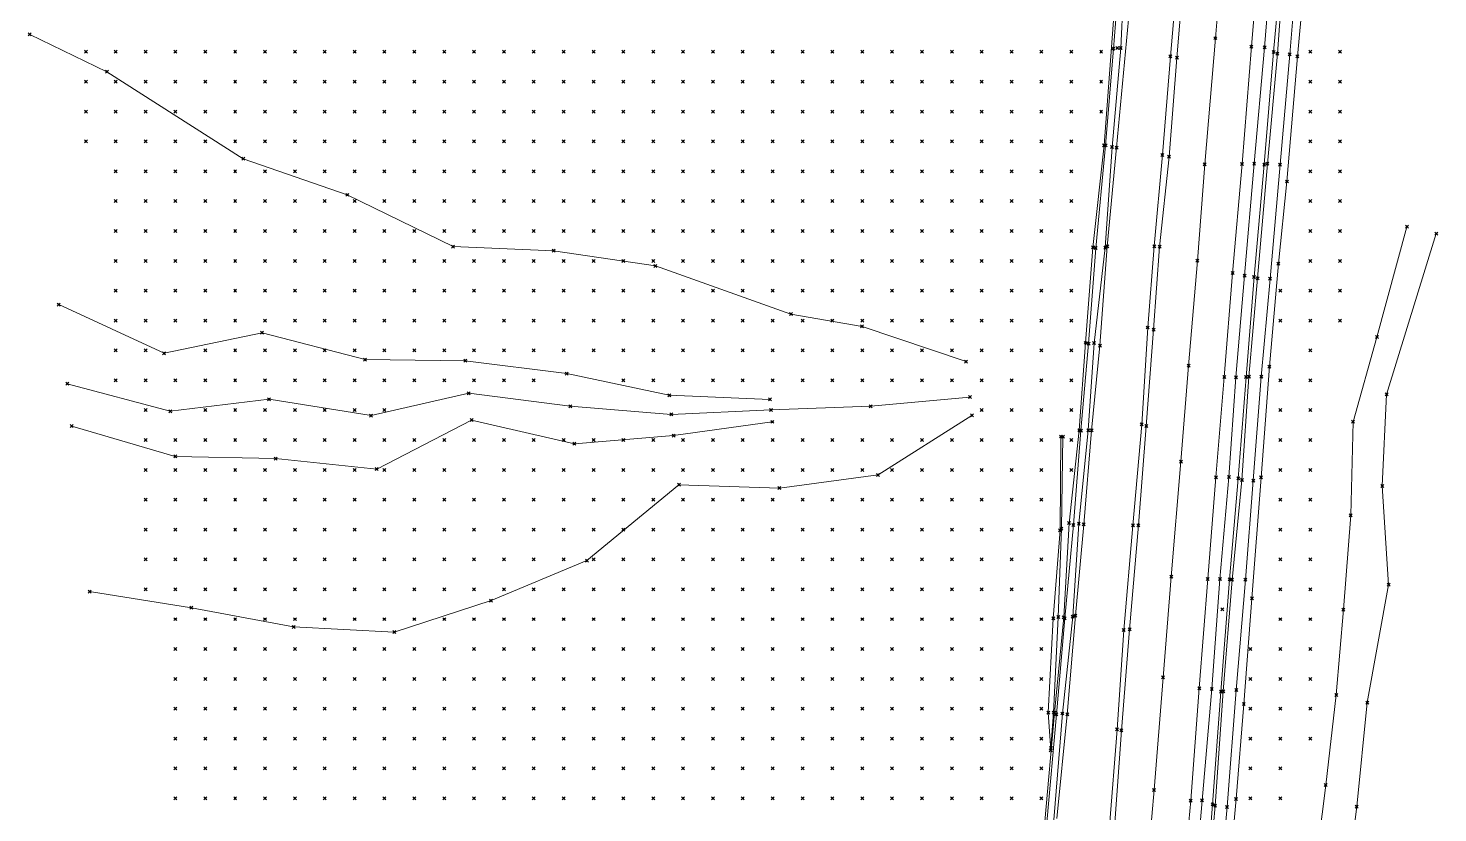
# Model space of a CAD drawing. Header units: metres. Extents: x 441556 to 446409, y 432338 to 461058.
# Drawn here: x 441624.3 to 441765.9, y 452728.5 to 452807.3 of the extents above; entities that cross this region are included whole.
import ezdxf

# ---------------------------------------------------------------- set-up
doc = ezdxf.new("R2010")
doc.units = ezdxf.units.M
doc.header["$MEASUREMENT"] = 0
doc.header["$PDMODE"] = 35
doc.header["$PDSIZE"] = 0.15
for name, color, linetype, lineweight in [('DTM-BRE-RevN_GRP_ CAROSABIL', 2, 'Continuous', 0), ('DTM-BRE-RevN_GRP_ACOSTAMENT', 2, 'Continuous', 0), ('DTM-BRE-RevN_GRP_AX', 2, 'Continuous', 0), ('DTM-BRE-RevN_GRP_FIRUL APEI', 2, 'Continuous', 0), ('DTM-BRE-RevN_GRP_PARAPET METALIC', 2, 'Continuous', 0), ('DTM-BRE-RevN_GRP_PARAPET NEW JERSEY', 2, 'Continuous', 0), ('DTM-BRE-RevN_GRP_SANT BETON JOS', 2, 'Continuous', 0), ('DTM-BRE-RevN_GRP_SANT BETON SUS', 2, 'Continuous', 0), ('DTM-BRE-RevN_GRP_TALUZ JOS', 2, 'Continuous', 0), ('DTM-BRE-RevN_GRP_TALUZ SUS', 2, 'Continuous', 0), ('DTM-BRE-RevN_GRP_ZID SPRIJIN JOS', 2, 'Continuous', 0), ('DTM-BRE-RevN_GRP_ZID SPRIJIN SUS', 2, 'Continuous', 0), ('DTM-NOK-RevN_LIDAR_co_lidar', 91, 'Continuous', 0), ('DTM-NOK-RevN_RTK', 32, 'Continuous', 0)]:
    doc.layers.add(name, color=color, linetype=linetype, lineweight=lineweight)

msp = doc.modelspace()

# ---------------------------------------------------------------- linework, layer by layer
at = {"layer": 'DTM-BRE-RevN_GRP_ CAROSABIL'}
for p, q in [((441747.147, 452805.503, 359.404), (441748.087, 452816.579, 359.408)), ((441735.005, 452810.517, 359.173), (441733.601, 452795.353, 359.117)), ((441746.211, 452793.717, 359.409), (441747.147, 452805.503, 359.404)), ((441733.601, 452795.353, 359.117), (441732.666, 452785.423, 359.149)), ((441745.266, 452782.751, 359.421), (441746.211, 452793.717, 359.409)), ((441732.666, 452785.423, 359.149), (441731.94, 452775.468, 359.19)), ((441744.424, 452772.295, 359.463), (441745.266, 452782.751, 359.421)), ((441731.94, 452775.468, 359.19), (441731.091, 452766.943, 359.149)), ((441743.592, 452762.235, 359.458), (441744.424, 452772.295, 359.463)), ((441731.091, 452766.943, 359.149), (441730.31, 452757.507, 359.171)), ((441742.764, 452752.018, 359.45), (441743.592, 452762.235, 359.458)), ((441730.31, 452757.507, 359.171), (441729.474, 452748.35, 359.192)), ((441741.918, 452741.04, 359.467), (441742.764, 452752.018, 359.45)), ((441729.474, 452748.35, 359.192), (441728.653, 452738.415, 359.216)), ((441741.054, 452729.756, 359.475), (441741.918, 452741.04, 359.467)), ((441728.653, 452738.415, 359.216), (441727.601, 452727.947, 359.159)), ((441739.99, 452718.157, 359.508), (441741.054, 452729.756, 359.475))]:
    msp.add_line(p, q, dxfattribs=at)
at = {"layer": 'DTM-BRE-RevN_GRP_ACOSTAMENT'}
for p, q in [((441749.372, 452804.954, 359.475), (441750.342, 452815.553, 359.462)), ((441748.431, 452793.648, 359.47), (441749.372, 452804.954, 359.475)), ((441747.412, 452782.354, 359.491), (441748.431, 452793.648, 359.47)), ((441746.612, 452772.307, 359.505), (441747.412, 452782.354, 359.491)), ((441745.831, 452762.126, 359.514), (441746.612, 452772.307, 359.505)), ((441744.959, 452751.972, 359.529), (441745.831, 452762.126, 359.514)), ((441744.084, 452740.698, 359.526), (441744.959, 452751.972, 359.529)), ((441743.241, 452729.37, 359.569), (441744.084, 452740.698, 359.526)), ((441742.346, 452718.442, 359.585), (441743.241, 452729.37, 359.569))]:
    msp.add_line(p, q, dxfattribs=at)
at = {"layer": 'DTM-BRE-RevN_GRP_AX'}
for p, q in [((441744.441, 452817.001, 359.313), (441743.533, 452806.343, 359.317)), ((441743.533, 452806.343, 359.317), (441742.456, 452793.676, 359.292)), ((441742.456, 452793.676, 359.292), (441741.727, 452783.977, 359.32)), ((441741.727, 452783.977, 359.32), (441740.835, 452773.437, 359.325)), ((441740.835, 452773.437, 359.325), (441740.07, 452763.808, 359.339)), ((441740.07, 452763.808, 359.339), (441739.093, 452752.238, 359.375)), ((441739.093, 452752.238, 359.375), (441738.278, 452742.127, 359.394)), ((441738.278, 452742.127, 359.394), (441737.37, 452730.83, 359.384)), ((441737.37, 452730.83, 359.384), (441736.523, 452720.758, 359.431))]:
    msp.add_line(p, q, dxfattribs=at)
at = {"layer": 'DTM-BRE-RevN_GRP_FIRUL APEI'}
for p, q in [((441628.21, 452771.635, 444.014), (441638.565, 452768.868, 434.443)), ((441658.726, 452768.435, 418.445), (441668.543, 452770.673, 409.504)), ((441668.543, 452770.673, 409.504), (441678.74, 452769.374, 401.074)), ((441638.565, 452768.868, 434.443), (441648.492, 452770.079, 426.157)), ((441648.492, 452770.079, 426.157), (441658.726, 452768.435, 418.445)), ((441678.74, 452769.374, 401.074), (441688.886, 452768.554, 392.405)), ((441688.886, 452768.554, 392.405), (441698.896, 452768.997, 384.31)), ((441698.896, 452768.997, 384.31), (441708.913, 452769.372, 376.559)), ((441708.913, 452769.372, 376.559), (441718.872, 452770.296, 368.111))]:
    msp.add_line(p, q, dxfattribs=at)
at = {"layer": 'DTM-BRE-RevN_GRP_PARAPET METALIC'}
for p, q in [((441748.474, 452805.411, 359.442), (441749.392, 452816.678, 359.421)), ((441747.426, 452793.748, 359.407), (441748.474, 452805.411, 359.442)), ((441746.457, 452782.498, 359.443), (441747.426, 452793.748, 359.407)), ((441745.594, 452772.276, 359.455), (441746.457, 452782.498, 359.443)), ((441744.885, 452762.263, 359.485), (441745.594, 452772.276, 359.455)), ((441743.987, 452752.012, 359.496), (441744.885, 452762.263, 359.485)), ((441743.174, 452740.984, 359.508), (441743.987, 452752.012, 359.496)), ((441742.193, 452729.776, 359.515), (441743.174, 452740.984, 359.508)), ((441741.228, 452718.278, 359.54), (441742.193, 452729.776, 359.515))]:
    msp.add_line(p, q, dxfattribs=at)
at = {"layer": 'DTM-BRE-RevN_GRP_PARAPET NEW JERSEY'}
for p, q in [((441739.788, 452813.412, 359.294), (441739.013, 452804.509, 359.26)), ((441739.665, 452804.37, 359.263), (441740.437, 452813.418, 359.293)), ((441739.013, 452804.509, 359.26), (441738.203, 452794.61, 359.27)), ((441738.875, 452794.426, 359.302), (441739.665, 452804.37, 359.263)), ((441738.203, 452794.61, 359.27), (441737.386, 452785.434, 359.284)), ((441737.922, 452785.388, 359.297), (441738.875, 452794.426, 359.302)), ((441737.386, 452785.434, 359.284), (441736.734, 452777.28, 359.271)), ((441737.317, 452777.063, 359.296), (441737.922, 452785.388, 359.297)), ((441736.734, 452777.28, 359.271), (441736.136, 452767.544, 359.366)), ((441736.593, 452767.37, 359.327), (441737.317, 452777.063, 359.296)), ((441736.136, 452767.544, 359.366), (441735.249, 452757.399, 359.331)), ((441735.798, 452757.416, 359.333), (441736.593, 452767.37, 359.327)), ((441735.249, 452757.399, 359.331), (441734.328, 452746.879, 359.385)), ((441734.921, 452746.951, 359.332), (441735.798, 452757.416, 359.333)), ((441734.328, 452746.879, 359.385), (441733.662, 452736.909, 359.354)), ((441734.091, 452736.802, 359.37), (441734.921, 452746.951, 359.332)), ((441733.662, 452736.909, 359.354), (441732.909, 452727.178, 359.362)), ((441733.382, 452727.069, 359.354), (441734.091, 452736.802, 359.37))]:
    msp.add_line(p, q, dxfattribs=at)
at = {"layer": 'DTM-BRE-RevN_GRP_SANT BETON JOS'}
for p, q in [((441734.029, 452814.745, 358.739), (441733.288, 452805.281, 358.778)), ((441733.288, 452805.281, 358.778), (441732.5, 452795.575, 358.761)), ((441732.5, 452795.575, 358.761), (441731.518, 452785.255, 358.787)), ((441731.518, 452785.255, 358.787), (441730.788, 452775.662, 358.796)), ((441730.788, 452775.662, 358.796), (441730.031, 452766.929, 358.834)), ((441730.031, 452766.929, 358.834), (441729.266, 452757.445, 358.867)), ((441729.266, 452757.445, 358.867), (441728.41, 452748.076, 358.921)), ((441728.41, 452748.076, 358.921), (441727.559, 452738.42, 358.858)), ((441727.559, 452738.42, 358.858), (441726.61, 452727.572, 358.898))]:
    msp.add_line(p, q, dxfattribs=at)
at = {"layer": 'DTM-BRE-RevN_GRP_SANT BETON SUS'}
for p, q in [((441732.353, 452795.583, 358.921), (441733.798, 452814.736, 358.877)), ((441734.019, 452805.349, 359.098), (441734.526, 452814.956, 359.052)), ((441733.155, 452795.41, 359.11), (441734.019, 452805.349, 359.098)), ((441731.238, 452785.331, 358.989), (441732.353, 452795.583, 358.921)), ((441732.461, 452785.306, 359.142), (441733.155, 452795.41, 359.11)), ((441730.497, 452775.739, 358.935), (441731.238, 452785.331, 358.989)), ((441731.35, 452775.714, 359.096), (441732.461, 452785.306, 359.142)), ((441729.862, 452766.967, 358.995), (441730.497, 452775.739, 358.935)), ((441730.769, 452766.951, 359.133), (441731.35, 452775.714, 359.096)), ((441728.84, 452757.64, 359.02), (441729.862, 452766.967, 358.995)), ((441729.816, 452757.565, 359.093), (441730.769, 452766.951, 359.133)), ((441728.307, 452748.177, 359.076), (441728.84, 452757.64, 359.02)), ((441729.202, 452748.239, 359.172), (441729.816, 452757.565, 359.093)), ((441727.379, 452738.576, 359.01), (441728.307, 452748.177, 359.076)), ((441728.164, 452738.507, 359.113), (441729.202, 452748.239, 359.172)), ((441726.398, 452727.663, 359.04), (441727.379, 452738.576, 359.01)), ((441727.316, 452727.833, 359.127), (441728.164, 452738.507, 359.113))]:
    msp.add_line(p, q, dxfattribs=at)
at = {"layer": 'DTM-BRE-RevN_GRP_TALUZ JOS'}
for p, q in [((441760.728, 452770.563, 351.943), (441765.721, 452786.71, 352.103)), ((441627.355, 452779.589, 446.3), (441637.939, 452774.692, 436.3)), ((441637.939, 452774.692, 436.3), (441647.775, 452776.754, 428.728)), ((441647.775, 452776.754, 428.728), (441658.123, 452774.049, 420.798)), ((441658.123, 452774.049, 420.798), (441668.191, 452773.948, 411.857)), ((441668.191, 452773.948, 411.857), (441678.388, 452772.655, 402.274)), ((441678.388, 452772.655, 402.274), (441688.68, 452770.474, 393.094)), ((441688.68, 452770.474, 393.094), (441698.783, 452770.053, 384.65)), ((441760.287, 452761.366, 351.924), (441760.728, 452770.563, 351.943)), ((441659.304, 452763.054, 420.328), (441668.832, 452767.982, 410.445)), ((441668.832, 452767.982, 410.445), (441679.146, 452765.596, 401.574)), ((441689.115, 452766.429, 393.094), (441699.024, 452767.804, 384.71)), ((441628.668, 452767.374, 444.871), (441639.053, 452764.323, 436.728)), ((441679.146, 452765.596, 401.574), (441689.115, 452766.429, 393.094)), ((441639.053, 452764.323, 436.728), (441649.133, 452764.113, 428.728)), ((441649.133, 452764.113, 428.728), (441659.304, 452763.054, 420.328)), ((441760.932, 452751.438, 352.041), (441760.287, 452761.366, 351.924)), ((441758.778, 452739.597, 352.088), (441760.932, 452751.438, 352.041)), ((441757.725, 452729.151, 351.974), (441758.778, 452739.597, 352.088)), ((441756.614, 452720.55, 352.136), (441757.725, 452729.151, 351.974))]:
    msp.add_line(p, q, dxfattribs=at)
at = {"layer": 'DTM-BRE-RevN_GRP_TALUZ SUS'}
for p, q in [((441624.44, 452806.719, 461.014), (441632.202, 452802.971, 451.254)), ((441632.202, 452802.971, 451.254), (441645.898, 452794.225, 439.871)), ((441645.898, 452794.225, 439.871), (441656.344, 452790.606, 431.585)), ((441656.344, 452790.606, 431.585), (441666.96, 452785.412, 421.151)), ((441759.763, 452776.321, 354.525), (441762.773, 452787.406, 353.755)), ((441666.96, 452785.412, 421.151), (441677.062, 452784.992, 409.488)), ((441677.062, 452784.992, 409.488), (441687.284, 452783.468, 399.774)), ((441687.284, 452783.468, 399.774), (441700.895, 452778.624, 387.919)), ((441700.895, 452778.624, 387.919), (441708.052, 452777.385, 378.17)), ((441708.052, 452777.385, 378.17), (441718.489, 452773.862, 369.767)), ((441757.359, 452767.814, 354.551), (441759.763, 452776.321, 354.525)), ((441709.655, 452762.471, 377.545), (441719.071, 452768.444, 369.767)), ((441757.125, 452758.418, 354.688), (441757.359, 452767.814, 354.551)), ((441699.739, 452761.156, 386.653), (441709.655, 452762.471, 377.545)), ((441680.407, 452753.863, 408.274), (441689.645, 452761.491, 395.922)), ((441689.645, 452761.491, 395.922), (441699.739, 452761.156, 386.653)), ((441756.388, 452748.947, 354.663), (441757.125, 452758.418, 354.688)), ((441670.781, 452749.851, 417.975), (441680.407, 452753.863, 408.274)), ((441630.453, 452750.755, 456.728), (441640.686, 452749.125, 447.157)), ((441661.064, 452746.678, 426.328), (441670.781, 452749.851, 417.975)), ((441640.686, 452749.125, 447.157), (441650.949, 452747.21, 436.157)), ((441755.677, 452740.379, 354.564), (441756.388, 452748.947, 354.663)), ((441650.949, 452747.21, 436.157), (441661.064, 452746.678, 426.328)), ((441754.609, 452731.313, 354.83), (441755.677, 452740.379, 354.564)), ((441753.477, 452722.246, 354.398), (441754.609, 452731.313, 354.83))]:
    msp.add_line(p, q, dxfattribs=at)
at = {"layer": 'DTM-BRE-RevN_GRP_ZID SPRIJIN JOS'}
for p, q in [((441751.772, 452804.511, 354.889), (441752.671, 452814.351, 354.886)), ((441750.709, 452791.945, 354.926), (441751.772, 452804.511, 354.889)), ((441749.854, 452783.705, 355.003), (441750.709, 452791.945, 354.926)), ((441748.965, 452773.35, 354.986), (441749.854, 452783.705, 355.003)), ((441748.123, 452762.22, 354.92), (441748.965, 452773.35, 354.986)), ((441728.224, 452766.321, 359.494), (441728.064, 452757.088, 359.068)), ((441747.195, 452750.066, 355.06), (441748.123, 452762.22, 354.92)), ((441728.064, 452757.088, 359.068), (441727.745, 452748.192, 359.031)), ((441746.388, 452739.457, 355.048), (441747.195, 452750.066, 355.06)), ((441727.745, 452748.192, 359.031), (441727.277, 452738.584, 359.019)), ((441745.604, 452729.931, 355.081), (441746.388, 452739.457, 355.048)), ((441727.277, 452738.584, 359.019), (441727.018, 452735.042, 359.071)), ((441744.566, 452718.059, 355.102), (441745.604, 452729.931, 355.081))]:
    msp.add_line(p, q, dxfattribs=at)
at = {"layer": 'DTM-BRE-RevN_GRP_ZID SPRIJIN SUS'}
for p, q in [((441751.908, 452815.788, 359.052), (441750.998, 452804.724, 359.073)), ((441749.755, 452804.799, 359.078), (441750.58, 452815.583, 359.069)), ((441748.76, 452793.723, 359.093), (441749.755, 452804.799, 359.078)), ((441750.998, 452804.724, 359.073), (441750.027, 452793.644, 359.096)), ((441747.763, 452782.23, 359.12), (441748.76, 452793.723, 359.093)), ((441750.027, 452793.644, 359.096), (441749.028, 452782.177, 359.15)), ((441746.906, 452772.339, 359.15), (441747.763, 452782.23, 359.12)), ((441749.028, 452782.177, 359.15), (441748.146, 452772.336, 359.149)), ((441746.197, 452761.956, 359.18), (441746.906, 452772.339, 359.15)), ((441748.146, 452772.336, 359.149), (441747.338, 452761.908, 359.176)), ((441728.014, 452766.331, 360.002), (441727.931, 452756.907, 360)), ((441745.21, 452751.95, 359.187), (441746.197, 452761.956, 359.18)), ((441747.338, 452761.908, 359.176), (441746.553, 452751.95, 359.186)), ((441727.931, 452756.907, 360), (441727.248, 452748.052, 360.239)), ((441744.322, 452740.745, 359.201), (441745.21, 452751.95, 359.187)), ((441746.553, 452751.95, 359.186), (441745.631, 452740.863, 359.224)), ((441727.248, 452748.052, 360.239), (441726.739, 452738.606, 360.379)), ((441743.509, 452729.236, 359.264), (441744.322, 452740.745, 359.201)), ((441745.631, 452740.863, 359.224), (441744.702, 452729.117, 359.288)), ((441726.739, 452738.606, 360.379), (441726.992, 452734.814, 359.646)), ((441742.512, 452718.507, 359.353), (441743.509, 452729.236, 359.264)), ((441744.702, 452729.117, 359.288), (441743.777, 452718.561, 359.353))]:
    msp.add_line(p, q, dxfattribs=at)
at = {"layer": 'DTM-NOK-RevN_LIDAR_co_lidar'}
for p in [(441630.081, 452804.971, 454.914), (441633.081, 452804.971, 452.305), (441636.08, 452804.971, 449.036), (441639.079, 452804.971, 446.326), (441642.079, 452804.971, 443.555), (441645.078, 452804.971, 440.849), (441648.078, 452804.971, 437.927), (441651.077, 452804.971, 435.108), (441654.076, 452804.971, 432.84), (441657.076, 452804.971, 430.411), (441660.075, 452804.971, 427.534), (441663.074, 452804.971, 424.684), (441666.074, 452804.971, 422.217), (441669.073, 452804.971, 419.848), (441672.072, 452804.971, 417.016), (441675.072, 452804.971, 414.169), (441678.071, 452804.971, 411.667), (441681.07, 452804.971, 409.515), (441684.07, 452804.971, 406.847), (441687.069, 452804.971, 403.927), (441690.068, 452804.971, 400.117), (441693.068, 452804.971, 396.621), (441696.067, 452804.971, 392.97), (441699.066, 452804.971, 389.232), (441702.066, 452804.971, 384.413), (441705.065, 452804.971, 380.851), (441708.064, 452804.971, 377.933), (441711.064, 452804.971, 375.12), (441714.063, 452804.971, 372.496), (441717.062, 452804.971, 370.124), (441720.062, 452804.971, 367.809), (441723.061, 452804.971, 365.492), (441726.06, 452804.971, 363.168), (441729.06, 452804.971, 360.987), (441732.059, 452804.971, 359.489), (441753.055, 452804.971, 354.928), (441756.054, 452804.971, 354.746), (441630.081, 452801.971, 454.565), (441633.081, 452801.971, 451.906), (441636.08, 452801.971, 448.697), (441639.079, 452801.971, 445.977), (441642.079, 452801.971, 443.282), (441645.078, 452801.971, 440.547), (441648.078, 452801.971, 437.772), (441651.077, 452801.971, 435.124), (441654.076, 452801.971, 433.064), (441657.076, 452801.971, 430.651), (441660.075, 452801.971, 427.598), (441663.074, 452801.971, 424.525), (441666.074, 452801.971, 421.759), (441669.073, 452801.971, 419.23), (441672.072, 452801.971, 416.573), (441675.072, 452801.971, 413.921), (441678.071, 452801.971, 411.38), (441681.07, 452801.971, 408.95), (441684.07, 452801.971, 406.509), (441687.069, 452801.971, 404.017), (441690.068, 452801.971, 400.892), (441693.068, 452801.971, 397.579), (441696.067, 452801.971, 393.82), (441699.066, 452801.971, 389.846), (441702.066, 452801.971, 385.323), (441705.065, 452801.971, 381.028), (441708.064, 452801.971, 377.986), (441711.064, 452801.971, 375.205), (441714.063, 452801.971, 372.516), (441717.062, 452801.971, 369.99), (441720.062, 452801.971, 367.603), (441723.061, 452801.971, 365.263), (441726.06, 452801.971, 362.92), (441729.06, 452801.971, 360.745), (441732.059, 452801.971, 359.338), (441753.055, 452801.971, 354.924), (441756.054, 452801.971, 354.727), (441630.081, 452798.972, 453.794), (441633.081, 452798.972, 451.339), (441636.08, 452798.972, 448.513), (441639.079, 452798.972, 445.823), (441642.079, 452798.972, 443.113), (441645.078, 452798.972, 440.548), (441648.078, 452798.972, 437.882), (441651.077, 452798.972, 435.3), (441654.076, 452798.972, 433.166), (441657.076, 452798.972, 430.72), (441660.075, 452798.972, 427.987), (441663.074, 452798.972, 424.951), (441666.074, 452798.972, 421.652), (441669.073, 452798.972, 418.792), (441672.072, 452798.972, 416.061), (441675.072, 452798.972, 413.346), (441678.071, 452798.972, 410.763), (441681.07, 452798.972, 408.091), (441684.07, 452798.972, 405.692), (441687.069, 452798.972, 403.272), (441690.068, 452798.972, 400.664), (441693.068, 452798.972, 397.692), (441696.067, 452798.972, 394.332), (441699.066, 452798.972, 390.799), (441702.066, 452798.972, 386.171), (441705.065, 452798.972, 381.204), (441708.064, 452798.972, 378.092), (441711.064, 452798.972, 375.303), (441714.063, 452798.972, 372.624), (441717.062, 452798.972, 370.023), (441720.062, 452798.972, 367.505), (441723.061, 452798.972, 365.122), (441726.06, 452798.972, 362.794), (441729.06, 452798.972, 360.621), (441732.059, 452798.972, 359.249), (441753.055, 452798.972, 354.843), (441756.054, 452798.972, 354.697), (441630.081, 452795.973, 453.031), (441633.081, 452795.973, 450.655), (441636.08, 452795.973, 448.288), (441639.079, 452795.973, 445.5), (441642.079, 452795.973, 442.824), (441645.078, 452795.973, 440.378), (441648.078, 452795.973, 437.793), (441651.077, 452795.973, 435.281), (441654.076, 452795.973, 433.01), (441657.076, 452795.973, 430.725), (441660.075, 452795.973, 428.443), (441663.074, 452795.973, 425.434), (441666.074, 452795.973, 421.71), (441669.073, 452795.973, 418.578), (441672.072, 452795.973, 415.887), (441675.072, 452795.973, 413.087), (441678.071, 452795.973, 410.133), (441681.07, 452795.973, 407.336), (441684.07, 452795.973, 404.65), (441687.069, 452795.973, 402.104), (441690.068, 452795.973, 399.532), (441693.068, 452795.973, 397.044), (441696.067, 452795.973, 394.272), (441699.066, 452795.973, 391.429), (441702.066, 452795.973, 386.999), (441705.065, 452795.973, 381.885), (441708.064, 452795.973, 378.397), (441711.064, 452795.973, 375.154), (441714.063, 452795.973, 372.521), (441717.062, 452795.973, 370.074), (441720.062, 452795.973, 367.554), (441723.061, 452795.973, 365.103), (441726.06, 452795.973, 362.717), (441729.06, 452795.973, 360.575), (441753.055, 452795.973, 354.769), (441756.054, 452795.973, 354.668), (441633.081, 452792.973, 449.663), (441636.08, 452792.973, 447.302), (441639.079, 452792.973, 444.409), (441642.079, 452792.973, 441.947), (441645.078, 452792.973, 439.597), (441648.078, 452792.973, 437.339), (441651.077, 452792.973, 435.066), (441654.076, 452792.973, 432.821), (441657.076, 452792.973, 430.489), (441660.075, 452792.973, 427.886), (441663.074, 452792.973, 425.168), (441666.074, 452792.973, 421.774), (441669.073, 452792.973, 418.205), (441672.072, 452792.973, 415.731), (441675.072, 452792.973, 412.49), (441678.071, 452792.973, 409.425), (441681.07, 452792.973, 406.579), (441684.07, 452792.973, 403.662), (441687.069, 452792.973, 400.772), (441690.068, 452792.973, 398.071), (441693.068, 452792.973, 395.765), (441696.067, 452792.973, 393.276), (441699.066, 452792.973, 390.728), (441702.066, 452792.973, 387.102), (441705.065, 452792.973, 382.533), (441708.064, 452792.973, 378.973), (441711.064, 452792.973, 375.324), (441714.063, 452792.973, 372.556), (441717.062, 452792.973, 370.143), (441720.062, 452792.973, 367.67), (441723.061, 452792.973, 365.147), (441726.06, 452792.973, 362.608), (441729.06, 452792.973, 360.446), (441753.055, 452792.973, 354.724), (441756.054, 452792.973, 354.661), (441633.081, 452789.974, 448.391), (441636.08, 452789.974, 445.709), (441639.079, 452789.974, 443.008), (441642.079, 452789.974, 440.623), (441645.078, 452789.974, 438.531), (441648.078, 452789.974, 436.48), (441651.077, 452789.974, 434.237), (441654.076, 452789.974, 432.17), (441657.076, 452789.974, 429.915), (441660.075, 452789.974, 427.15), (441663.074, 452789.974, 424.759), (441666.074, 452789.974, 421.798), (441669.073, 452789.974, 417.991), (441672.072, 452789.974, 415.319), (441675.072, 452789.974, 411.863), (441678.071, 452789.974, 408.871), (441681.07, 452789.974, 405.848), (441684.07, 452789.974, 402.86), (441687.069, 452789.974, 399.825), (441690.068, 452789.974, 396.856), (441693.068, 452789.974, 394.336), (441696.067, 452789.974, 391.897), (441699.066, 452789.974, 389.383), (441702.066, 452789.974, 386.367), (441705.065, 452789.974, 382.686), (441708.064, 452789.974, 379.403), (441711.064, 452789.974, 375.85), (441714.063, 452789.974, 372.887), (441717.062, 452789.974, 370.31), (441720.062, 452789.974, 367.839), (441723.061, 452789.974, 365.364), (441726.06, 452789.974, 362.665), (441729.06, 452789.974, 360.31), (441753.055, 452789.974, 354.708), (441756.054, 452789.974, 354.668), (441633.081, 452786.975, 446.631), (441636.08, 452786.975, 444.148), (441639.079, 452786.975, 441.489), (441642.079, 452786.975, 439.099), (441645.078, 452786.975, 437.21), (441648.078, 452786.975, 435.02), (441651.077, 452786.975, 432.734), (441654.076, 452786.975, 430.835), (441657.076, 452786.975, 428.904), (441660.075, 452786.975, 426.714), (441663.074, 452786.975, 424.41), (441666.074, 452786.975, 421.345), (441669.073, 452786.975, 417.795), (441672.072, 452786.975, 414.879), (441675.072, 452786.975, 411.564), (441678.071, 452786.975, 408.443), (441681.07, 452786.975, 405.389), (441684.07, 452786.975, 402.315), (441687.069, 452786.975, 399.502), (441690.068, 452786.975, 396.289), (441693.068, 452786.975, 393.246), (441696.067, 452786.975, 390.664), (441699.066, 452786.975, 388.187), (441702.066, 452786.975, 385.441), (441705.065, 452786.975, 382.449), (441708.064, 452786.975, 379.38), (441711.064, 452786.975, 376.264), (441714.063, 452786.975, 373.31), (441717.062, 452786.975, 370.586), (441720.062, 452786.975, 368.068), (441723.061, 452786.975, 365.592), (441726.06, 452786.975, 362.734), (441729.06, 452786.975, 360.245), (441753.055, 452786.975, 354.726), (441756.054, 452786.975, 354.657), (441633.081, 452783.975, 444.598), (441636.08, 452783.975, 442.498), (441639.079, 452783.975, 439.717), (441642.079, 452783.975, 437.436), (441645.078, 452783.975, 435.386), (441648.078, 452783.975, 433.483), (441651.077, 452783.975, 431.258), (441654.076, 452783.975, 429.13), (441657.076, 452783.975, 427.116), (441660.075, 452783.975, 425.132), (441663.074, 452783.975, 422.823), (441666.074, 452783.975, 419.706), (441669.073, 452783.975, 416.717), (441672.072, 452783.975, 414.225), (441675.072, 452783.975, 410.694), (441678.071, 452783.975, 407.661), (441681.07, 452783.975, 404.949), (441684.07, 452783.975, 402.048), (441687.069, 452783.975, 399.427), (441690.068, 452783.975, 396.167), (441693.068, 452783.975, 392.677), (441696.067, 452783.975, 389.714), (441699.066, 452783.975, 387.208), (441702.066, 452783.975, 384.636), (441705.065, 452783.975, 382.002), (441708.064, 452783.975, 379.247), (441711.064, 452783.975, 376.535), (441714.063, 452783.975, 373.595), (441717.062, 452783.975, 370.824), (441720.062, 452783.975, 368.293), (441723.061, 452783.975, 365.749), (441726.06, 452783.975, 362.749), (441729.06, 452783.975, 360.176), (441753.055, 452783.975, 354.74), (441756.054, 452783.975, 354.641), (441633.081, 452780.976, 443.104), (441636.08, 452780.976, 440.695), (441639.079, 452780.976, 438.229), (441642.079, 452780.976, 435.701), (441645.078, 452780.976, 433.295), (441648.078, 452780.976, 432.039), (441651.077, 452780.976, 429.834), (441654.076, 452780.976, 427.104), (441657.076, 452780.976, 425.053), (441660.075, 452780.976, 423.197), (441663.074, 452780.976, 420.554), (441666.074, 452780.976, 417.684), (441669.073, 452780.976, 415.503), (441672.072, 452780.976, 413.046), (441675.072, 452780.976, 409.725), (441678.071, 452780.976, 406.655), (441681.07, 452780.976, 404.077), (441684.07, 452780.976, 401.426), (441687.069, 452780.976, 399.069), (441690.068, 452780.976, 395.919), (441693.068, 452780.976, 392.402), (441696.067, 452780.976, 389.285), (441699.066, 452780.976, 386.621), (441702.066, 452780.976, 384.1), (441705.065, 452780.976, 381.481), (441708.064, 452780.976, 378.892), (441711.064, 452780.976, 376.359), (441714.063, 452780.976, 373.599), (441717.062, 452780.976, 371.006), (441720.062, 452780.976, 368.499), (441723.061, 452780.976, 365.931), (441726.06, 452780.976, 362.83), (441729.06, 452780.976, 360.102), (441750.055, 452780.976, 355.217), (441753.055, 452780.976, 354.722), (441756.054, 452780.976, 354.645), (441633.081, 452777.977, 441.876), (441636.08, 452777.977, 439.154), (441639.079, 452777.977, 436.623), (441642.079, 452777.977, 433.831), (441645.078, 452777.977, 431.615), (441648.078, 452777.977, 429.726), (441651.077, 452777.977, 427.899), (441654.076, 452777.977, 425.095), (441657.076, 452777.977, 422.746), (441660.075, 452777.977, 420.871), (441663.074, 452777.977, 418.541), (441666.074, 452777.977, 416.352), (441669.073, 452777.977, 414.264), (441672.072, 452777.977, 411.447), (441675.072, 452777.977, 408.205), (441678.071, 452777.977, 405.552), (441681.07, 452777.977, 402.806), (441684.07, 452777.977, 400.163), (441687.069, 452777.977, 397.943), (441690.068, 452777.977, 395.211), (441693.068, 452777.977, 392.122), (441696.067, 452777.977, 389.308), (441699.066, 452777.977, 386.243), (441702.066, 452777.977, 383.5), (441705.065, 452777.977, 380.919), (441708.064, 452777.977, 378.469), (441711.064, 452777.977, 376.051), (441714.063, 452777.977, 373.634), (441717.062, 452777.977, 371.115), (441720.062, 452777.977, 368.511), (441723.061, 452777.977, 365.605), (441726.06, 452777.977, 362.403), (441729.06, 452777.977, 359.954), (441750.055, 452777.977, 355.254), (441753.055, 452777.977, 354.706), (441756.054, 452777.977, 354.65), (441633.081, 452774.977, 441.175), (441636.08, 452774.977, 438.276), (441642.079, 452774.977, 432.593), (441645.078, 452774.977, 430.029), (441648.078, 452774.977, 427.427), (441651.077, 452774.977, 425.427), (441654.076, 452774.977, 423.686), (441657.076, 452774.977, 421.543), (441660.075, 452774.977, 419.111), (441663.074, 452774.977, 416.715), (441666.074, 452774.977, 414.318), (441669.073, 452774.977, 412.019), (441672.072, 452774.977, 409.522), (441675.072, 452774.977, 406.317), (441678.071, 452774.977, 404.035), (441681.07, 452774.977, 401.494), (441684.07, 452774.977, 398.85), (441687.069, 452774.977, 396.517), (441690.068, 452774.977, 394.035), (441693.068, 452774.977, 391.439), (441696.067, 452774.977, 388.797), (441699.066, 452774.977, 385.888), (441702.066, 452774.977, 383.071), (441705.065, 452774.977, 380.322), (441708.064, 452774.977, 377.996), (441711.064, 452774.977, 375.651), (441714.063, 452774.977, 373.298), (441717.062, 452774.977, 370.844), (441720.062, 452774.977, 368.152), (441723.061, 452774.977, 365.364), (441726.06, 452774.977, 362.298), (441729.06, 452774.977, 359.866), (441753.055, 452774.977, 354.706), (441633.081, 452771.978, 441.149), (441636.08, 452771.978, 437.772), (441639.079, 452771.978, 434.485), (441642.079, 452771.978, 431.79), (441645.078, 452771.978, 429.358), (441648.078, 452771.978, 427.08), (441651.077, 452771.978, 424.945), (441654.076, 452771.978, 422.665), (441657.076, 452771.978, 420.086), (441660.075, 452771.978, 417.655), (441663.074, 452771.978, 415.348), (441666.074, 452771.978, 412.664), (441669.073, 452771.978, 409.958), (441672.072, 452771.978, 407.55), (441675.072, 452771.978, 404.87), (441684.07, 452771.978, 397.492), (441687.069, 452771.978, 395.026), (441690.068, 452771.978, 392.75), (441693.068, 452771.978, 390.382), (441696.067, 452771.978, 387.947), (441699.066, 452771.978, 385.289), (441702.066, 452771.978, 382.58), (441705.065, 452771.978, 379.926), (441708.064, 452771.978, 377.612), (441711.064, 452771.978, 375.489), (441714.063, 452771.978, 372.793), (441717.062, 452771.978, 370.227), (441720.062, 452771.978, 367.69), (441723.061, 452771.978, 365.128), (441726.06, 452771.978, 362.336), (441729.06, 452771.978, 359.958), (441750.055, 452771.978, 355.123), (441753.055, 452771.978, 354.709), (441636.08, 452768.979, 438.031), (441642.079, 452768.979, 432.105), (441645.078, 452768.979, 429.817), (441648.078, 452768.979, 427.454), (441651.077, 452768.979, 425.809), (441654.076, 452768.979, 423.306), (441657.076, 452768.979, 420.604), (441660.075, 452768.979, 418.364), (441720.062, 452768.979, 368.058), (441723.061, 452768.979, 365.237), (441726.06, 452768.979, 362.275), (441729.06, 452768.979, 359.931), (441750.055, 452768.979, 355.249), (441753.055, 452768.979, 354.719), (441636.08, 452765.979, 438.914), (441639.079, 452765.979, 435.56), (441642.079, 452765.979, 433.344), (441645.078, 452765.979, 431.273), (441648.078, 452765.979, 429.033), (441651.077, 452765.979, 426.802), (441654.076, 452765.979, 424.404), (441657.076, 452765.979, 421.982), (441660.075, 452765.979, 419.876), (441663.074, 452765.979, 417.452), (441666.074, 452765.979, 414.742), (441669.073, 452765.979, 411.869), (441672.072, 452765.979, 408.413), (441675.072, 452765.979, 405.777), (441678.071, 452765.979, 402.439), (441681.07, 452765.979, 399.438), (441684.07, 452765.979, 397.086), (441687.069, 452765.979, 395.063), (441690.068, 452765.979, 392.931), (441693.068, 452765.979, 390.678), (441696.067, 452765.979, 387.873), (441699.066, 452765.979, 385.296), (441702.066, 452765.979, 383.056), (441705.065, 452765.979, 380.549), (441708.064, 452765.979, 378.07), (441711.064, 452765.979, 375.456), (441714.063, 452765.979, 373.018), (441717.062, 452765.979, 370.868), (441720.062, 452765.979, 368.147), (441723.061, 452765.979, 365.154), (441726.06, 452765.979, 362.372), (441729.06, 452765.979, 360.079), (441750.055, 452765.979, 355.047), (441753.055, 452765.979, 354.714), (441636.08, 452762.98, 440.794), (441639.079, 452762.98, 438.18), (441642.079, 452762.98, 435.616), (441645.078, 452762.98, 432.968), (441648.078, 452762.98, 430.251), (441651.077, 452762.98, 428.153), (441654.076, 452762.98, 425.412), (441657.076, 452762.98, 422.631), (441660.075, 452762.98, 420.448), (441663.074, 452762.98, 418.369), (441666.074, 452762.98, 415.941), (441669.073, 452762.98, 413.111), (441672.072, 452762.98, 410.52), (441675.072, 452762.98, 408.147), (441678.071, 452762.98, 405.172), (441681.07, 452762.98, 401.472), (441684.07, 452762.98, 398.659), (441687.069, 452762.98, 396.548), (441690.068, 452762.98, 394.601), (441693.068, 452762.98, 391.936), (441696.067, 452762.98, 389.218), (441699.066, 452762.98, 386.589), (441702.066, 452762.98, 383.948), (441705.065, 452762.98, 381.443), (441708.064, 452762.98, 378.805), (441711.064, 452762.98, 375.917), (441714.063, 452762.98, 373.012), (441717.062, 452762.98, 370.274), (441720.062, 452762.98, 367.48), (441723.061, 452762.98, 364.792), (441726.06, 452762.98, 362.113), (441729.06, 452762.98, 359.862), (441750.055, 452762.98, 354.87), (441753.055, 452762.98, 354.717), (441636.08, 452759.981, 442.532), (441639.079, 452759.981, 439.765), (441642.079, 452759.981, 437.08), (441645.078, 452759.981, 434.213), (441648.078, 452759.981, 430.96), (441651.077, 452759.981, 428.343), (441654.076, 452759.981, 426.165), (441657.076, 452759.981, 423.434), (441660.075, 452759.981, 420.999), (441663.074, 452759.981, 418.993), (441666.074, 452759.981, 416.659), (441669.073, 452759.981, 414.327), (441672.072, 452759.981, 412.117), (441675.072, 452759.981, 409.805), (441678.071, 452759.981, 406.665), (441681.07, 452759.981, 403.996), (441684.07, 452759.981, 400.953), (441687.069, 452759.981, 397.248), (441690.068, 452759.981, 395.528), (441693.068, 452759.981, 392.225), (441696.067, 452759.981, 389.497), (441699.066, 452759.981, 386.929), (441702.066, 452759.981, 384.401), (441705.065, 452759.981, 381.923), (441708.064, 452759.981, 379.099), (441711.064, 452759.981, 376.336), (441714.063, 452759.981, 372.95), (441717.062, 452759.981, 370.07), (441720.062, 452759.981, 367.308), (441723.061, 452759.981, 364.595), (441726.06, 452759.981, 361.864), (441750.055, 452759.981, 354.903), (441753.055, 452759.981, 354.748), (441636.08, 452756.981, 444.554), (441639.079, 452756.981, 441.749), (441642.079, 452756.981, 439.756), (441645.078, 452756.981, 436.135), (441648.078, 452756.981, 433.929), (441651.077, 452756.981, 429.945), (441654.076, 452756.981, 426.645), (441657.076, 452756.981, 424.466), (441660.075, 452756.981, 422.148), (441663.074, 452756.981, 420.078), (441666.074, 452756.981, 418.039), (441669.073, 452756.981, 415.762), (441672.072, 452756.981, 413.527), (441675.072, 452756.981, 410.995), (441678.071, 452756.981, 408.278), (441681.07, 452756.981, 405.118), (441684.07, 452756.981, 401.749), (441687.069, 452756.981, 398.262), (441690.068, 452756.981, 394.499), (441693.068, 452756.981, 391.777), (441696.067, 452756.981, 389.05), (441699.066, 452756.981, 386.544), (441702.066, 452756.981, 384.299), (441705.065, 452756.981, 381.321), (441708.064, 452756.981, 378.594), (441711.064, 452756.981, 375.962), (441714.063, 452756.981, 372.802), (441717.062, 452756.981, 369.801), (441720.062, 452756.981, 367.099), (441723.061, 452756.981, 364.5), (441726.06, 452756.981, 361.81), (441750.055, 452756.981, 354.911), (441753.055, 452756.981, 354.815), (441636.08, 452753.982, 448.296), (441639.079, 452753.982, 444.242), (441642.079, 452753.982, 441.553), (441645.078, 452753.982, 439.534), (441648.078, 452753.982, 435.611), (441651.077, 452753.982, 432.405), (441654.076, 452753.982, 428.945), (441657.076, 452753.982, 425.895), (441660.075, 452753.982, 423.515), (441663.074, 452753.982, 421.403), (441666.074, 452753.982, 419.548), (441669.073, 452753.982, 417.167), (441672.072, 452753.982, 414.774), (441675.072, 452753.982, 412.744), (441678.071, 452753.982, 410.033), (441681.07, 452753.982, 406.519), (441684.07, 452753.982, 402.564), (441687.069, 452753.982, 398.139), (441690.068, 452753.982, 394.385), (441693.068, 452753.982, 391.146), (441696.067, 452753.982, 388.332), (441699.066, 452753.982, 385.243), (441702.066, 452753.982, 382.561), (441705.065, 452753.982, 379.935), (441708.064, 452753.982, 377.556), (441711.064, 452753.982, 375.276), (441714.063, 452753.982, 372.771), (441717.062, 452753.982, 369.931), (441720.062, 452753.982, 367.092), (441723.061, 452753.982, 364.363), (441726.06, 452753.982, 361.554), (441750.055, 452753.982, 354.907), (441753.055, 452753.982, 354.832), (441636.08, 452750.983, 450.454), (441639.079, 452750.983, 447.172), (441642.079, 452750.983, 443.789), (441645.078, 452750.983, 440.673), (441648.078, 452750.983, 437.613), (441651.077, 452750.983, 434.233), (441654.076, 452750.983, 430.134), (441657.076, 452750.983, 427.516), (441660.075, 452750.983, 425.485), (441663.074, 452750.983, 423), (441666.074, 452750.983, 420.818), (441669.073, 452750.983, 418.581), (441672.072, 452750.983, 416.409), (441675.072, 452750.983, 414.006), (441678.071, 452750.983, 411.223), (441681.07, 452750.983, 407.083), (441684.07, 452750.983, 403.881), (441687.069, 452750.983, 399.122), (441690.068, 452750.983, 394.805), (441693.068, 452750.983, 391.635), (441696.067, 452750.983, 388.158), (441699.066, 452750.983, 384.991), (441702.066, 452750.983, 382.049), (441705.065, 452750.983, 379.695), (441708.064, 452750.983, 377.366), (441711.064, 452750.983, 375.103), (441714.063, 452750.983, 372.569), (441717.062, 452750.983, 369.705), (441720.062, 452750.983, 366.804), (441723.061, 452750.983, 364.034), (441726.06, 452750.983, 361.271), (441750.055, 452750.983, 354.904), (441753.055, 452750.983, 354.868), (441639.079, 452747.983, 448.666), (441642.079, 452747.983, 445.072), (441645.078, 452747.983, 441.301), (441648.078, 452747.983, 438.625), (441651.077, 452747.983, 436.169), (441654.076, 452747.983, 432.231), (441657.076, 452747.983, 429.48), (441660.075, 452747.983, 426.991), (441663.074, 452747.983, 424.68), (441666.074, 452747.983, 423.093), (441669.073, 452747.983, 420.01), (441672.072, 452747.983, 416.947), (441675.072, 452747.983, 414.584), (441678.071, 452747.983, 412.412), (441681.07, 452747.983, 408.8), (441684.07, 452747.983, 404.827), (441687.069, 452747.983, 400.504), (441690.068, 452747.983, 396.036), (441693.068, 452747.983, 392.243), (441696.067, 452747.983, 388.715), (441699.066, 452747.983, 385.301), (441702.066, 452747.983, 382.497), (441705.065, 452747.983, 379.787), (441708.064, 452747.983, 377.416), (441711.064, 452747.983, 375.172), (441714.063, 452747.983, 372.784), (441717.062, 452747.983, 369.802), (441720.062, 452747.983, 366.872), (441723.061, 452747.983, 364.078), (441726.06, 452747.983, 361.298), (441750.055, 452747.983, 354.914), (441753.055, 452747.983, 354.875), (441639.079, 452744.984, 448.814), (441642.079, 452744.984, 445.565), (441645.078, 452744.984, 442.047), (441648.078, 452744.984, 439.272), (441651.077, 452744.984, 436.648), (441654.076, 452744.984, 433.166), (441657.076, 452744.984, 430.125), (441660.075, 452744.984, 427.415), (441663.074, 452744.984, 425.177), (441666.074, 452744.984, 423.38), (441669.073, 452744.984, 420.347), (441672.072, 452744.984, 416.81), (441675.072, 452744.984, 414.297), (441678.071, 452744.984, 412.491), (441681.07, 452744.984, 409.501), (441684.07, 452744.984, 405.504), (441687.069, 452744.984, 402.365), (441690.068, 452744.984, 398.445), (441693.068, 452744.984, 394.07), (441696.067, 452744.984, 389.665), (441699.066, 452744.984, 386.371), (441702.066, 452744.984, 383.332), (441705.065, 452744.984, 380.43), (441708.064, 452744.984, 377.714), (441711.064, 452744.984, 375.33), (441714.063, 452744.984, 372.87), (441717.062, 452744.984, 370.099), (441720.062, 452744.984, 367.124), (441723.061, 452744.984, 364.1), (441726.06, 452744.984, 361.178), (441747.056, 452744.984, 355.22), (441750.055, 452744.984, 354.92), (441753.055, 452744.984, 354.86), (441639.079, 452741.985, 448.954), (441642.079, 452741.985, 445.532), (441645.078, 452741.985, 442.408), (441648.078, 452741.985, 439.685), (441651.077, 452741.985, 436.335), (441654.076, 452741.985, 433.049), (441657.076, 452741.985, 430.436), (441660.075, 452741.985, 427.914), (441663.074, 452741.985, 425.305), (441666.074, 452741.985, 422.943), (441669.073, 452741.985, 420.321), (441672.072, 452741.985, 416.908), (441675.072, 452741.985, 413.951), (441678.071, 452741.985, 412.21), (441681.07, 452741.985, 409.31), (441684.07, 452741.985, 406.171), (441687.069, 452741.985, 403.555), (441690.068, 452741.985, 400.161), (441693.068, 452741.985, 396.009), (441696.067, 452741.985, 391.388), (441699.066, 452741.985, 387.283), (441702.066, 452741.985, 384.212), (441705.065, 452741.985, 381.116), (441708.064, 452741.985, 378.405), (441711.064, 452741.985, 375.537), (441714.063, 452741.985, 372.884), (441717.062, 452741.985, 370.312), (441720.062, 452741.985, 367.241), (441723.061, 452741.985, 363.987), (441726.06, 452741.985, 361.049), (441747.056, 452741.985, 355.425), (441750.055, 452741.985, 354.885), (441753.055, 452741.985, 354.814), (441639.079, 452738.985, 449.358), (441642.079, 452738.985, 445.956), (441645.078, 452738.985, 442.466), (441648.078, 452738.985, 439.147), (441651.077, 452738.985, 435.902), (441654.076, 452738.985, 432.904), (441657.076, 452738.985, 430.243), (441660.075, 452738.985, 427.709), (441663.074, 452738.985, 425.067), (441666.074, 452738.985, 422.635), (441669.073, 452738.985, 420.203), (441672.072, 452738.985, 417.075), (441675.072, 452738.985, 414.183), (441678.071, 452738.985, 411.611), (441681.07, 452738.985, 409.101), (441684.07, 452738.985, 406.193), (441687.069, 452738.985, 403.759), (441690.068, 452738.985, 400.697), (441693.068, 452738.985, 397.427), (441696.067, 452738.985, 393.208), (441699.066, 452738.985, 388.459), (441702.066, 452738.985, 385.141), (441705.065, 452738.985, 381.516), (441708.064, 452738.985, 378.388), (441711.064, 452738.985, 375.884), (441714.063, 452738.985, 373.271), (441717.062, 452738.985, 370.267), (441720.062, 452738.985, 367.089), (441723.061, 452738.985, 364.043), (441726.06, 452738.985, 360.988), (441747.056, 452738.985, 355.388), (441750.055, 452738.985, 354.909), (441753.055, 452738.985, 354.795), (441639.079, 452735.986, 450.021), (441642.079, 452735.986, 447.043), (441645.078, 452735.986, 443.546), (441648.078, 452735.986, 439.48), (441651.077, 452735.986, 436.074), (441654.076, 452735.986, 433.164), (441657.076, 452735.986, 430.316), (441660.075, 452735.986, 427.649), (441663.074, 452735.986, 424.972), (441666.074, 452735.986, 422.756), (441669.073, 452735.986, 420.465), (441672.072, 452735.986, 417.136), (441675.072, 452735.986, 414.742), (441678.071, 452735.986, 411.324), (441681.07, 452735.986, 408.953), (441684.07, 452735.986, 405.892), (441687.069, 452735.986, 403.259), (441690.068, 452735.986, 400.448), (441693.068, 452735.986, 397.655), (441696.067, 452735.986, 394.323), (441699.066, 452735.986, 389.935), (441702.066, 452735.986, 386.582), (441705.065, 452735.986, 382.286), (441708.064, 452735.986, 379.014), (441711.064, 452735.986, 376.293), (441714.063, 452735.986, 373.551), (441717.062, 452735.986, 370.354), (441720.062, 452735.986, 367.376), (441723.061, 452735.986, 364.32), (441726.06, 452735.986, 360.997), (441747.056, 452735.986, 355.286), (441750.055, 452735.986, 354.906), (441753.055, 452735.986, 354.759), (441639.079, 452732.987, 450.368), (441642.079, 452732.987, 447.517), (441645.078, 452732.987, 444.284), (441648.078, 452732.987, 440.729), (441651.077, 452732.987, 436.694), (441654.076, 452732.987, 433.637), (441657.076, 452732.987, 430.383), (441660.075, 452732.987, 427.455), (441663.074, 452732.987, 425.204), (441666.074, 452732.987, 422.989), (441669.073, 452732.987, 420.741), (441672.072, 452732.987, 417.614), (441675.072, 452732.987, 414.668), (441678.071, 452732.987, 411.064), (441681.07, 452732.987, 408.46), (441684.07, 452732.987, 405.263), (441687.069, 452732.987, 402.414), (441690.068, 452732.987, 399.797), (441693.068, 452732.987, 397.09), (441696.067, 452732.987, 394.386), (441699.066, 452732.987, 390.787), (441702.066, 452732.987, 387.672), (441705.065, 452732.987, 383.188), (441708.064, 452732.987, 379.618), (441711.064, 452732.987, 376.785), (441714.063, 452732.987, 373.198), (441717.062, 452732.987, 369.741), (441720.062, 452732.987, 367.146), (441723.061, 452732.987, 364.298), (441726.06, 452732.987, 361.007), (441747.056, 452732.987, 355.262), (441750.055, 452732.987, 354.866), (441639.079, 452729.987, 450.279), (441642.079, 452729.987, 447.33), (441645.078, 452729.987, 444.237), (441648.078, 452729.987, 441.338), (441651.077, 452729.987, 437.756), (441654.076, 452729.987, 434.438), (441657.076, 452729.987, 431.059), (441660.075, 452729.987, 428.108), (441663.074, 452729.987, 425.728), (441666.074, 452729.987, 423.295), (441669.073, 452729.987, 421.034), (441672.072, 452729.987, 418.44), (441675.072, 452729.987, 414.986), (441678.071, 452729.987, 410.804), (441681.07, 452729.987, 408.289), (441684.07, 452729.987, 405.15), (441687.069, 452729.987, 402.046), (441690.068, 452729.987, 399.384), (441693.068, 452729.987, 396.617), (441696.067, 452729.987, 393.695), (441699.066, 452729.987, 390.455), (441702.066, 452729.987, 387.62), (441705.065, 452729.987, 383.882), (441708.064, 452729.987, 380.246), (441711.064, 452729.987, 377.148), (441714.063, 452729.987, 373.201), (441717.062, 452729.987, 369.479), (441720.062, 452729.987, 366.609), (441723.061, 452729.987, 363.653), (441726.06, 452729.987, 360.64), (441747.056, 452729.987, 355.258), (441750.055, 452729.987, 354.846)]:
    msp.add_point(p, dxfattribs=at)
at = {"layer": 'DTM-NOK-RevN_RTK'}
for p in [(441624.44, 452806.719, 461.014), (441743.533, 452806.343, 359.317), (441733.288, 452805.281, 358.778), (441733.69, 452805.348, 359.041), (441734.019, 452805.349, 359.098), (441739.013, 452804.509, 359.26), (441739.665, 452804.37, 359.263), (441747.147, 452805.503, 359.404), (441748.474, 452805.411, 359.442), (441749.372, 452804.954, 359.475), (441749.755, 452804.799, 359.078), (441750.998, 452804.724, 359.073), (441751.772, 452804.511, 354.889), (441632.202, 452802.971, 451.254), (441732.353, 452795.583, 358.921), (441732.5, 452795.575, 358.761), (441733.155, 452795.41, 359.11), (441733.601, 452795.353, 359.117), (441738.203, 452794.61, 359.27), (441738.875, 452794.426, 359.302), (441645.898, 452794.225, 439.871), (441742.456, 452793.676, 359.292), (441746.211, 452793.717, 359.409), (441747.426, 452793.748, 359.407), (441748.431, 452793.648, 359.47), (441748.76, 452793.723, 359.093), (441750.027, 452793.644, 359.096), (441750.709, 452791.945, 354.926), (441656.344, 452790.606, 431.585), (441762.773, 452787.406, 353.755), (441765.721, 452786.71, 352.103), (441666.96, 452785.412, 421.151), (441677.062, 452784.992, 409.488), (441731.238, 452785.331, 358.989), (441731.518, 452785.255, 358.787), (441732.461, 452785.306, 359.142), (441732.666, 452785.423, 359.149), (441737.386, 452785.434, 359.284), (441737.922, 452785.388, 359.297), (441687.284, 452783.468, 399.774), (441741.727, 452783.977, 359.32), (441749.854, 452783.705, 355.003), (441745.266, 452782.751, 359.421), (441746.457, 452782.498, 359.443), (441747.412, 452782.354, 359.491), (441747.763, 452782.23, 359.12), (441749.028, 452782.177, 359.15), (441627.355, 452779.589, 446.3), (441700.895, 452778.624, 387.919), (441708.052, 452777.385, 378.17), (441647.775, 452776.754, 428.728), (441736.734, 452777.28, 359.271), (441737.317, 452777.063, 359.296), (441759.763, 452776.321, 354.525), (441637.939, 452774.692, 436.3), (441730.497, 452775.739, 358.935), (441730.788, 452775.662, 358.796), (441731.35, 452775.714, 359.096), (441731.94, 452775.468, 359.19), (441658.123, 452774.049, 420.798), (441668.191, 452773.948, 411.857), (441718.489, 452773.862, 369.767), (441740.835, 452773.437, 359.325), (441748.965, 452773.35, 354.986), (441678.388, 452772.655, 402.274), (441744.424, 452772.295, 359.463), (441745.594, 452772.276, 359.455), (441746.612, 452772.307, 359.505), (441746.906, 452772.339, 359.15), (441748.146, 452772.336, 359.149), (441628.21, 452771.635, 444.014), (441668.543, 452770.673, 409.504), (441688.68, 452770.474, 393.094), (441718.872, 452770.296, 368.111), (441760.728, 452770.563, 351.943), (441638.565, 452768.868, 434.443), (441648.492, 452770.079, 426.157), (441678.74, 452769.374, 401.074), (441698.783, 452770.053, 384.65), (441698.896, 452768.997, 384.31), (441708.913, 452769.372, 376.559), (441658.726, 452768.435, 418.445), (441668.832, 452767.982, 410.445), (441688.886, 452768.554, 392.405), (441699.024, 452767.804, 384.71), (441719.071, 452768.444, 369.767), (441736.136, 452767.544, 359.366), (441757.359, 452767.814, 354.551), (441628.668, 452767.374, 444.871), (441689.115, 452766.429, 393.094), (441728.014, 452766.331, 360.002), (441728.224, 452766.321, 359.494), (441729.862, 452766.967, 358.995), (441730.031, 452766.929, 358.834), (441730.769, 452766.951, 359.133), (441731.091, 452766.943, 359.149), (441736.593, 452767.37, 359.327), (441679.146, 452765.596, 401.574), (441639.053, 452764.323, 436.728), (441649.133, 452764.113, 428.728), (441740.07, 452763.808, 359.339), (441659.304, 452763.054, 420.328), (441709.655, 452762.471, 377.545), (441743.592, 452762.235, 359.458), (441744.885, 452762.263, 359.485), (441745.831, 452762.126, 359.514), (441746.197, 452761.956, 359.18), (441747.338, 452761.908, 359.176), (441748.123, 452762.22, 354.92), (441689.645, 452761.491, 395.922), (441699.739, 452761.156, 386.653), (441760.287, 452761.366, 351.924), (441728.84, 452757.64, 359.02), (441729.816, 452757.565, 359.093), (441730.31, 452757.507, 359.171), (441757.125, 452758.418, 354.688), (441727.931, 452756.907, 360), (441728.064, 452757.088, 359.068), (441729.266, 452757.445, 358.867), (441735.249, 452757.399, 359.331), (441735.798, 452757.416, 359.333), (441680.407, 452753.863, 408.274), (441739.093, 452752.238, 359.375), (441742.764, 452752.018, 359.45), (441743.987, 452752.012, 359.496), (441744.959, 452751.972, 359.529), (441745.21, 452751.95, 359.187), (441746.553, 452751.95, 359.186), (441630.453, 452750.755, 456.728), (441760.932, 452751.438, 352.041), (441640.686, 452749.125, 447.157), (441670.781, 452749.851, 417.975), (441747.195, 452750.066, 355.06), (441727.248, 452748.052, 360.239), (441727.745, 452748.192, 359.031), (441728.307, 452748.177, 359.076), (441728.41, 452748.076, 358.921), (441729.202, 452748.239, 359.172), (441729.474, 452748.35, 359.192), (441744.215, 452748.981, 359.574), (441756.388, 452748.947, 354.663), (441650.949, 452747.21, 436.157), (441661.064, 452746.678, 426.328), (441734.328, 452746.879, 359.385), (441734.921, 452746.951, 359.332), (441738.278, 452742.127, 359.394), (441741.918, 452741.04, 359.467), (441743.174, 452740.984, 359.508), (441744.084, 452740.698, 359.526), (441744.322, 452740.745, 359.201), (441745.631, 452740.863, 359.224), (441746.388, 452739.457, 355.048), (441755.677, 452740.379, 354.564), (441758.778, 452739.597, 352.088), (441726.739, 452738.606, 360.379), (441727.277, 452738.584, 359.019), (441727.379, 452738.576, 359.01), (441727.559, 452738.42, 358.858), (441728.164, 452738.507, 359.113), (441728.653, 452738.415, 359.216), (441733.662, 452736.909, 359.354), (441734.091, 452736.802, 359.37), (441727.018, 452735.042, 359.071), (441726.992, 452734.814, 359.646), (441737.37, 452730.83, 359.384), (441754.609, 452731.313, 354.83), (441741.054, 452729.756, 359.475), (441742.193, 452729.776, 359.515), (441743.241, 452729.37, 359.569), (441743.509, 452729.236, 359.264), (441745.604, 452729.931, 355.081), (441744.702, 452729.117, 359.288), (441757.725, 452729.151, 351.974)]:
    msp.add_point(p, dxfattribs=at)

doc.saveas('drawing.dxf')
